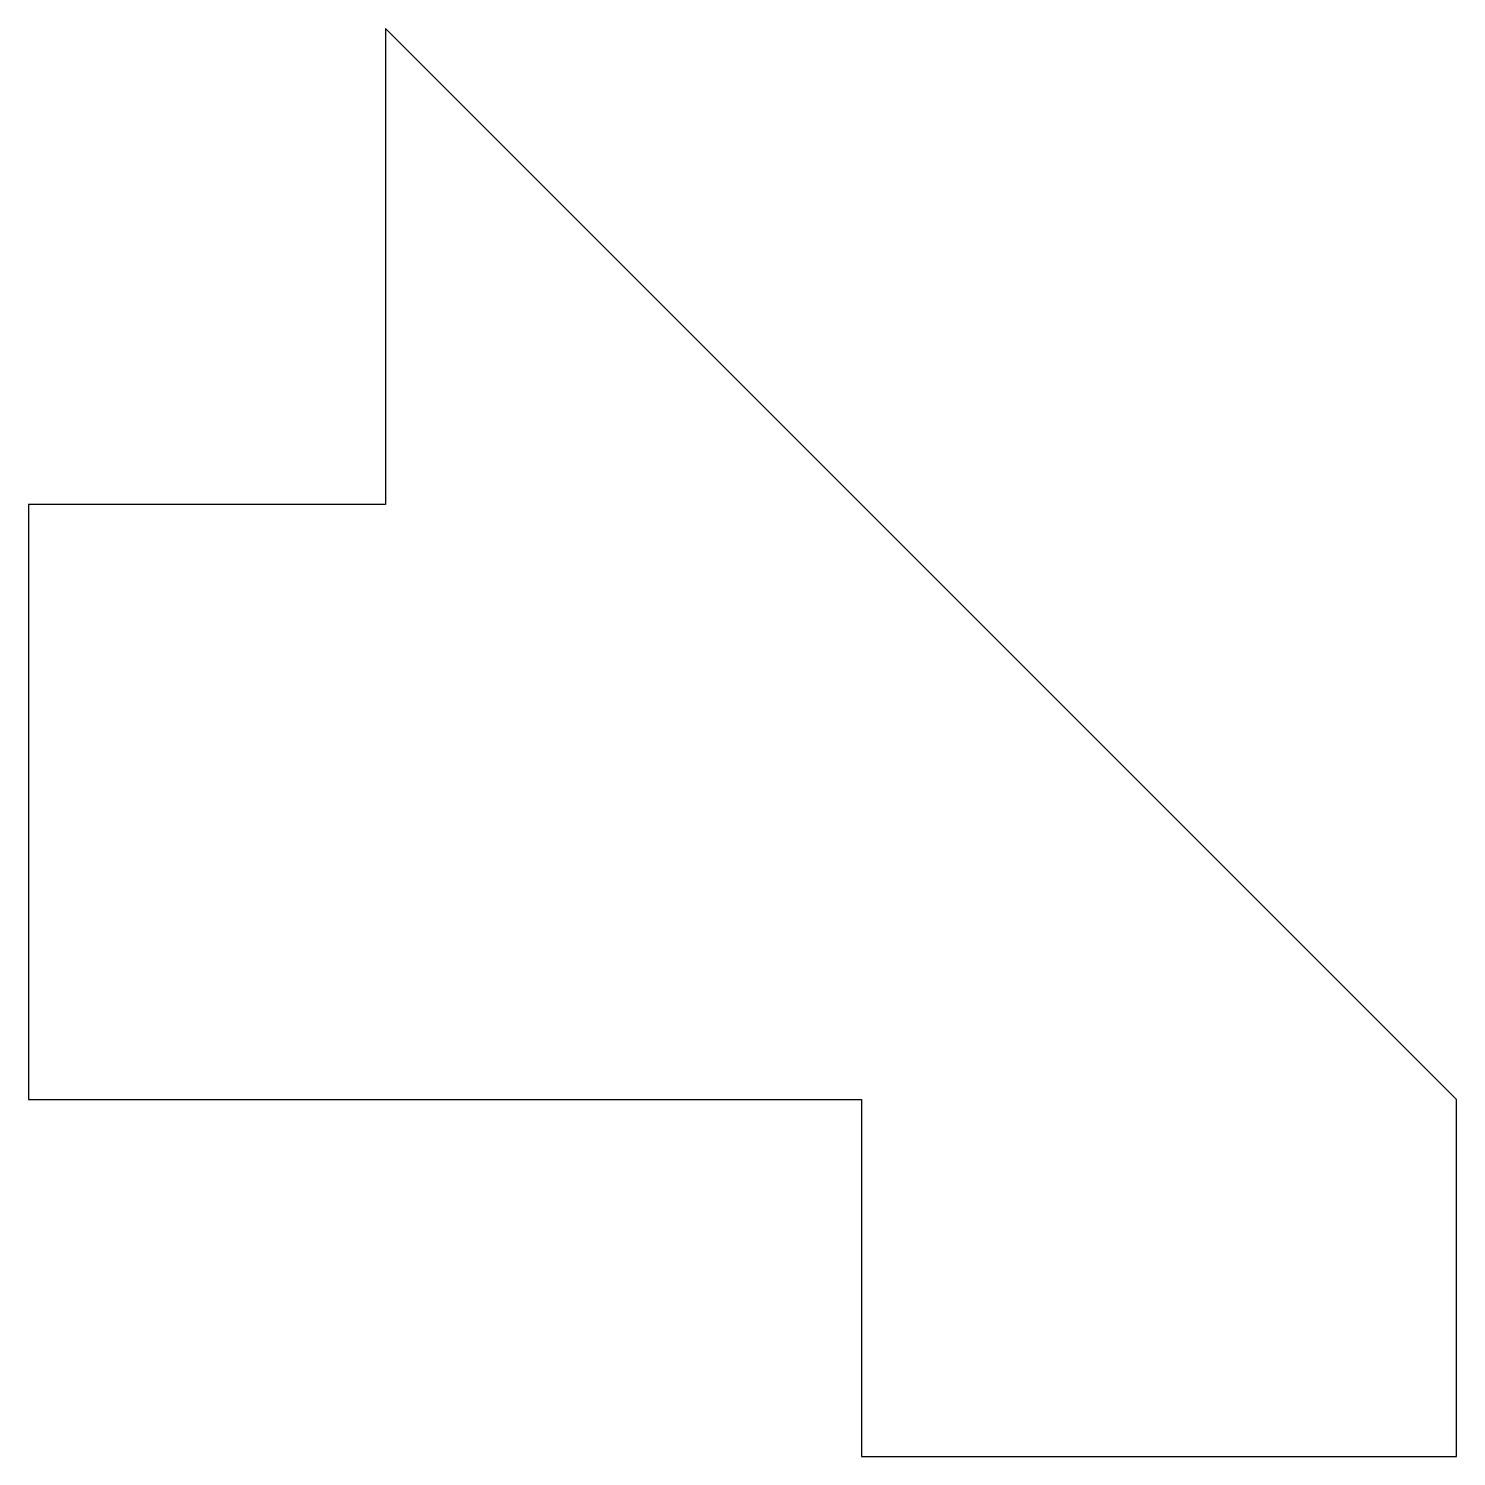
# Model space of a CAD drawing. Header units: millimetres. Extents: x 0 to 24, y -6 to 18.
import ezdxf

# ---------------------------------------------------------------- set-up
doc = ezdxf.new("R2010")
doc.units = ezdxf.units.MM

msp = doc.modelspace()

# ---------------------------------------------------------------- linework, layer by layer
at = {"color": 7, "linetype": 'Continuous', "lineweight": 25}
for p, q in [((24, 0), (6, 18)), ((6, 18), (6, 10)), ((6, 10), (0, 10)), ((0, 10), (0, 0)), ((0, 0), (14, 0)), ((14, 0), (14, -6)), ((24, -6), (24, 0)), ((14, -6), (24, -6))]:
    msp.add_line(p, q, dxfattribs=at)

doc.saveas('drawing.dxf')
